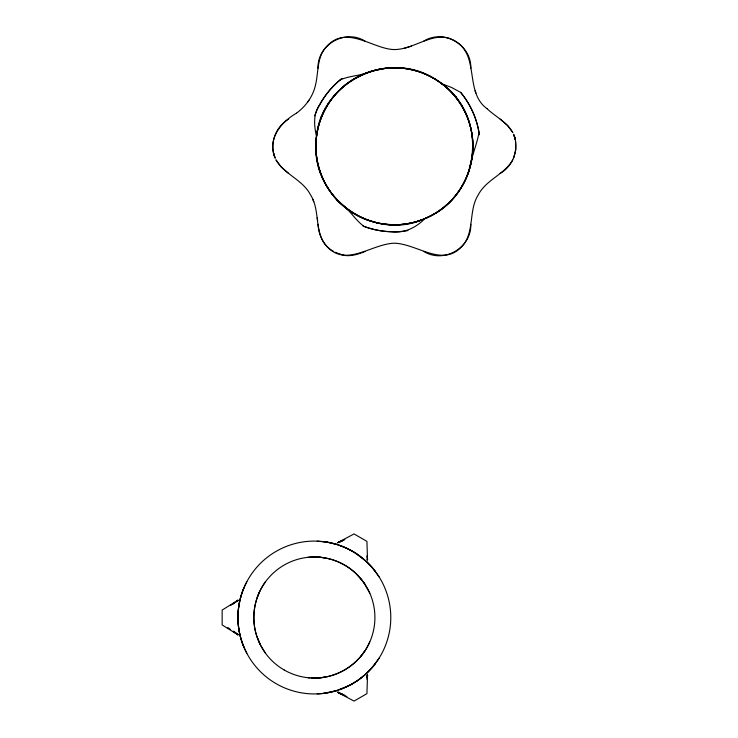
<?xml version="1.0" encoding="UTF-8"?>
<svg xmlns="http://www.w3.org/2000/svg" width="738" height="738" viewBox="0 0 738 738"><rect width="100%" height="100%" fill="white"/><g stroke="black" fill="none" stroke-linecap="round" stroke-linejoin="round"><path stroke-width="1.11" d="M315.91 148.061C315.587 133.532 319.388 118.966 326.75 106.438M336.639 544.413A76.42 76.42 0 0 0 239.924 600.243C236.289 615.833 237.728 632.558 243.983 647.291M367.109 679.56L367.533 675.058L366.887 675.436M487.034 108.689C464.562 92.398 479.552 56.992 456.628 42.02C434.599 26.448 412.367 53.496 389.037 49.04C368.53 45.359 345.015 26.264 326.888 46.226C316.722 56.328 318.687 71.881 315.55 84.787C313.115 96.263 305.864 106.235 296.528 113.163M276.04 160.008C284.425 174.426 302.635 179.74 310.477 194.731C319.923 209.509 314.591 228.946 324.388 243.448C344.212 269.73 370.144 244.01 394.406 243.189C418.658 244.01 444.599 269.721 464.423 243.448C474.211 228.946 468.888 209.509 478.335 194.731C486.176 179.74 504.377 174.426 512.762 160.008M367.118 678.268L367.533 675.058L366.924 693.655L354.028 701.1L337.617 692.336L338.272 691.958M318.004 68.283C317.174 44.797 345.08 28.598 365.061 41.116M470.798 224.278C471.656 247.784 443.676 263.927 423.75 251.437M422.394 219.601A88.745 83.274 85.1 0 1 404.378 224.149A78.514 78.514 0 0 1 316.51 136.438C321.012 82.352 388.206 49.483 433.778 78.357A90.119 84.104 -54.3 0 1 444.562 85.866C459.045 97.877 468.962 115.211 471.914 133.809A89.879 83.883 -3.8 0 1 469.719 167.812M320.615 117.554L321.98 115.977A78.514 78.514 0 0 1 441.877 83.745L451.536 87.471L460.641 92.388A85.036 85.036 0 0 1 479.027 132.683C476.6 145.285 471.407 156.908 469.377 169.592C466.296 179.362 461.333 188.522 454.82 196.419M237.95 621.128C237.608 609.754 239.49 598.241 243.983 587.743M469.017 170.718C472.615 159.657 473.741 147.821 472.274 136.29M257.304 597.291L259.638 591.645M513.611 158.227L515.687 149.805L515.502 141.207M369.747 641.977C360.098 664.532 335.707 679.55 311.215 677.973M246.815 581.784C238.245 597.9 235.773 617.116 239.951 634.883M379.083 658.158L372.958 666.58L366.076 673.785M365.015 650.676L360.412 656.82M307.506 102.314L308.982 100.22M375.347 663.582C366.352 675.51 353.779 684.68 339.683 689.624M265.495 581.784C254.472 596.71 250.966 616.82 256.289 634.597M349.452 685.501L357.469 680.62L364.157 675.491M456.176 96.743L456.859 98.707A78.514 78.514 0 0 1 424.82 218.66C415.9 227.811 404.12 233.494 391.158 231.76C381.546 231.446 371.97 229.555 363.022 226.031M344.849 85.387C330.227 97.241 320.154 114.491 317.017 133.052A90.128 84.114 4.6 0 0 315.882 146.133C313.687 200.035 375.725 241.796 424.82 218.66M288.659 119.113C275.947 126.558 269.628 142.471 274.499 156.382C267.709 138.255 281.464 121.705 296.528 113.163M500.152 173.439C513.537 165.718 519.681 148.412 513.565 134.224L514.792 137.738M235.311 602.346L237.95 600.243L237.95 601M341.786 78.625C332.82 85.599 325.357 94.464 319.858 104.39C312.986 113.846 314.037 125.635 316.51 136.438M342.017 78.514L340.347 79.815C350.218 75.47 361.26 75.931 371.002 71.365M232.821 604.173L237.95 600.243L222.147 610.068L222.147 624.957L237.95 634.791L237.95 634.034M230.579 605.483L237.95 600.243M429.673 216.418C480.623 192.895 488.076 116.263 441.877 83.745M340.707 541.554L337.617 542.698L354.028 533.934L366.924 541.378L367.533 559.967L366.887 559.589M349.646 685.307L336.537 690.648M428.677 216.889C417.551 222.313 405.107 225.035 392.727 224.749M343.908 540.225L337.617 542.698L344.812 539.404M337.617 542.698L343.585 540.225M422.404 219.629C433.289 215.45 443.215 208.845 451.269 200.413A88.994 83.532 33 0 0 465.899 178.882M423.75 41.116C443.676 28.625 471.656 44.778 470.798 68.283M365.061 251.437C358.234 254.287 350.734 256.713 343.281 255.191M411.527 46.143L404.35 48.265M337.238 690.427L323.77 693.351M372.007 71.032L387.515 68.071L402.256 68.191M378.262 69.446C365.467 72.149 353.382 78.08 343.428 86.567A89.067 83.597 41.7 0 0 326.676 106.401M325.384 677.041L319.333 677.853M307.866 557.328C324.803 555.437 342.414 561.138 354.987 572.66M317.202 693.886C335.439 693.25 353.317 685.777 366.62 673.277A76.42 76.42 0 0 0 366.546 561.683M393.732 224.786C408.262 224.906 422.773 220.911 435.189 213.365A89.077 83.606 50.4 0 0 454.885 196.474M317.202 541.148L327.561 542.245L337.238 544.598M391.647 224.739L378.825 223.227L366.445 219.647A89.879 83.901 -60.8 0 1 337.967 200.874L336.528 200.146M309.776 677.881L307.866 677.705M319.333 557.181L325.384 557.983M323.77 541.674C338.604 543.509 352.829 549.801 364.157 559.542M403.308 68.274L407.616 68.892A88.92 83.459 -69.6 0 1 420.226 72.13M343.198 255.173L335.227 252.304M339.683 545.41L347.469 548.638L355.707 553.14M336.537 544.386C351.897 549.017 365.688 558.638 375.347 571.452M341.74 693.858L337.617 692.336L346.869 696.561M342.856 694.393L337.617 692.336L344.581 695.224M364.12 218.716C353.401 214.214 343.705 207.323 335.938 198.679M333.677 251.455C323.641 246.317 318.705 235.118 318.004 224.278M355.439 553.076L366.62 561.747M227.821 627.577L230.579 629.542M233.346 631.516L237.95 634.791L233.725 631.276M512.679 132.379C506.831 121.899 495.429 116.742 487.034 108.68M233.678 631.516L237.95 634.791L233.549 631.276M500.152 119.113L507.606 125.543L512.799 132.609M288.659 173.439L281.206 167.019L276.012 159.943M366.076 561.249L372.958 568.454L379.083 576.876M355.845 573.417L363.788 582.55L369.747 593.057M360.412 578.205L361.823 579.92M460.641 92.388C470.558 104.381 477.182 119.104 479.303 134.528M265.495 653.241L260.468 645.077L256.612 635.602M363.068 581.553L365.015 584.348M460.475 103.873C453.409 92.877 443.566 83.698 432.108 77.416A89.178 83.671 -67.4 0 0 420.226 72.121M246.815 653.241C241.547 643.278 238.512 632.134 238.023 620.861M260.32 644.791L257.304 637.733M475.069 90.866L475.964 93.089M312.847 199.463L313.733 201.695M273.992 154.722L275.2 158.227L273.595 153.043M319.093 168.458C315.818 157.277 315.052 145.368 316.879 133.855A88.735 83.265 25.1 0 1 321.98 115.977M478.99 132.692L479.285 134.786M367.118 556.766L367.533 559.967L367.109 555.465M317.22 217.738L317.608 221.013M314.637 115.866A85.036 85.036 0 0 1 340.319 79.787M315.882 148.061A88.994 83.486 -6.3 0 0 322.469 177.544C326.565 187.267 332.829 196.013 340.439 203.301C349.581 209.647 354.95 219.666 363.88 226.326A84.501 84.501 0 0 0 390.273 231.695A86.115 86.115 0 0 0 407.948 230.579M344.803 85.331A89.879 83.892 56.2 0 1 375.393 70.285M378.243 69.344A88.984 83.523 -87 0 1 412.837 70.027C424.193 72.656 434.857 78.043 443.925 85.359A88.745 83.274 -34.9 0 1 456.85 98.707M460.567 103.818A89.012 83.542 -18.3 0 1 472.209 136.299M469.11 170.755A88.994 83.532 33 0 1 466.342 177.886M393.723 224.896A89.086 83.606 -78.3 0 1 364.148 218.642M335.818 198.771A88.984 83.551 -28 0 1 319.176 168.43M336.639 690.62A76.42 76.42 0 0 1 239.924 634.781M367.533 675.058L367.201 677.29L367.533 675.058M514.838 137.905L514.312 136.17L515.225 139.583L514.838 137.905M284.102 669.947A60.544 60.544 0 0 0 374.913 617.512A60.544 60.544 0 0 0 284.102 565.087A60.544 60.544 0 0 0 284.102 669.947"/></g></svg>
